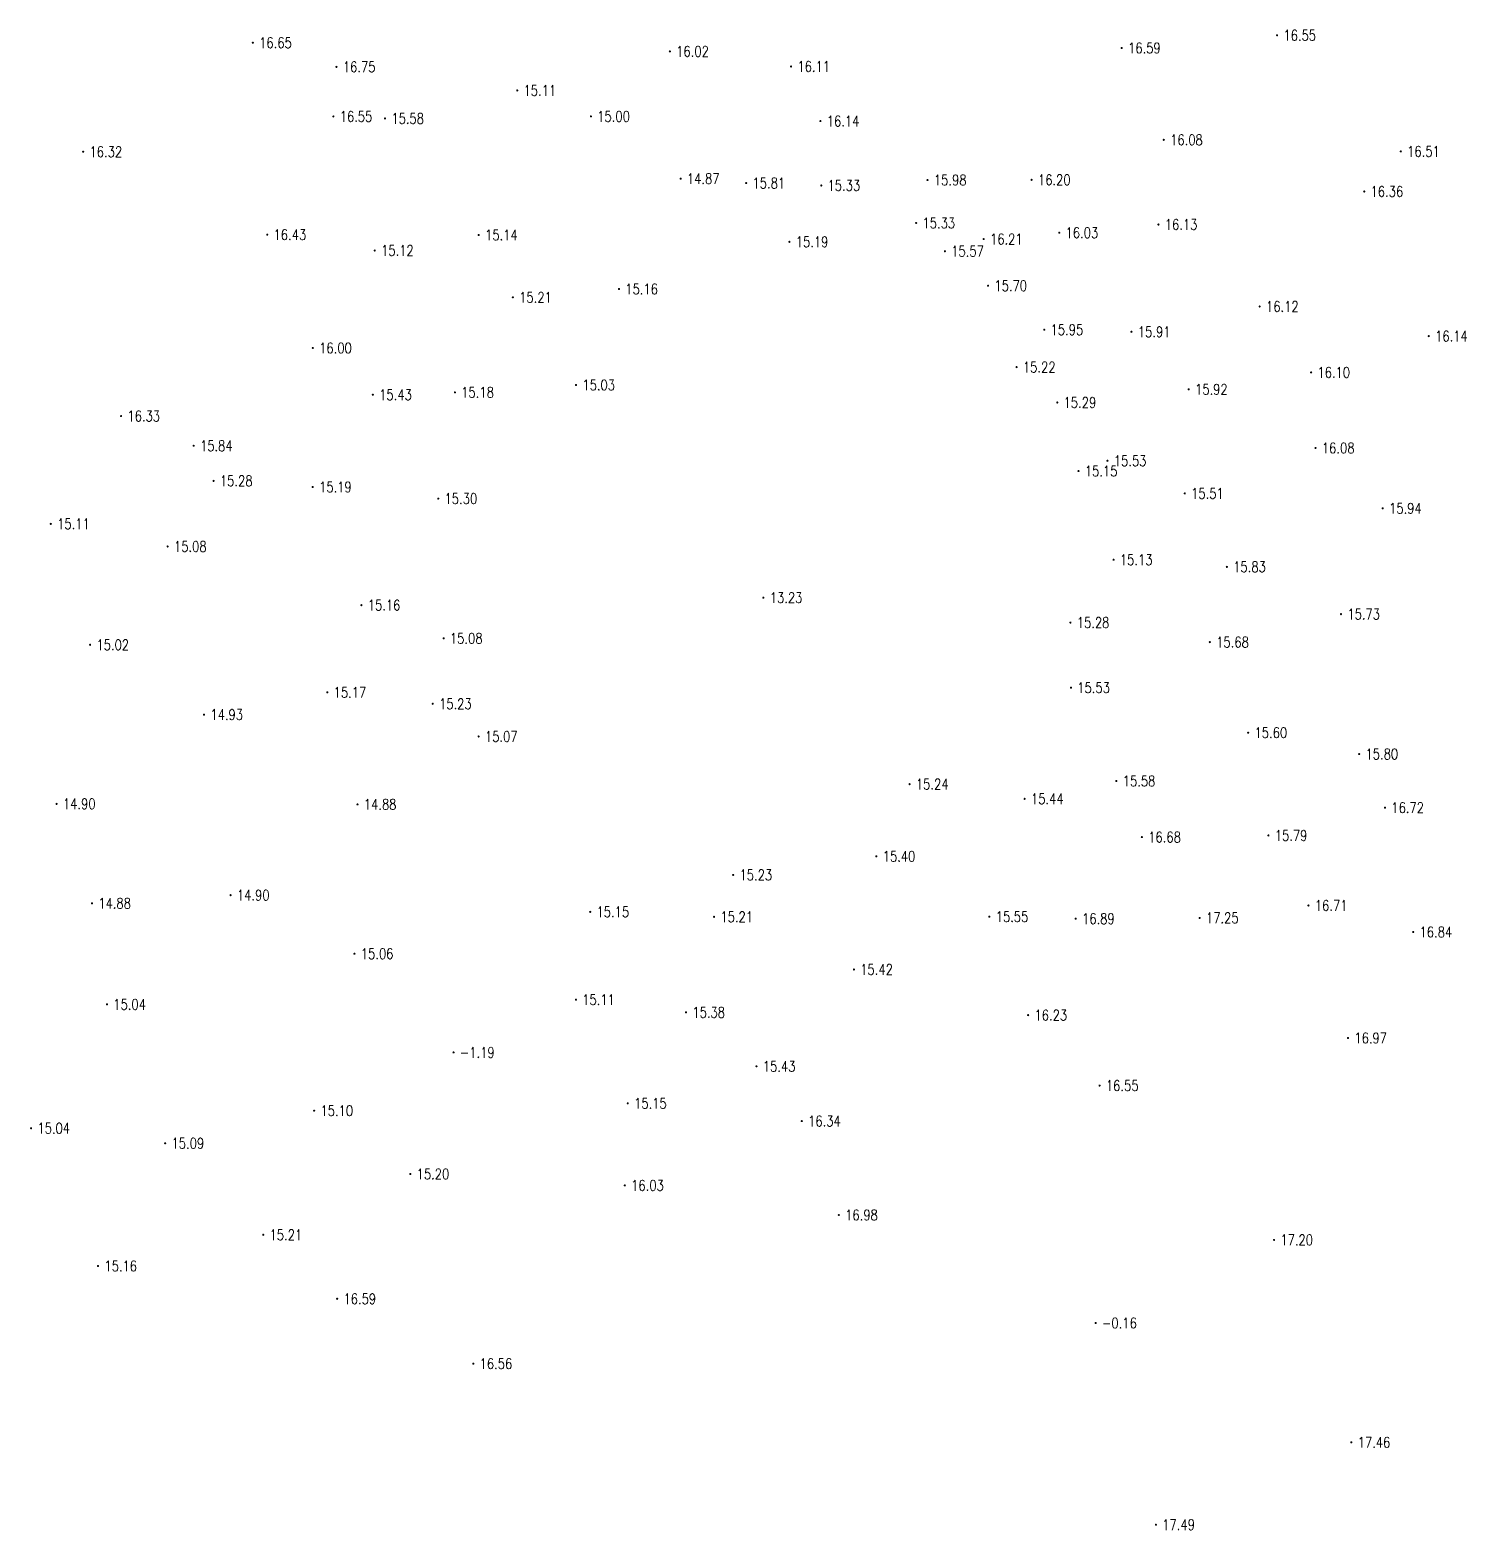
# Model space of a CAD drawing. Extents: x 476861 to 479475, y 2367369 to 2370541.
# Drawn here: x 478622.3 to 478758.2, y 2369782.4 to 2369924.3 of the extents above; entities that cross this region are included whole.
import ezdxf
from ezdxf.enums import TextEntityAlignment as Align

# ---------------------------------------------------------------- set-up
doc = ezdxf.new("R2010")
doc.units = 0
doc.header["$LTSCALE"] = 0.5
doc.layers.get('0').update_dxf_attribs({"linetype": 'CONTINUOUS'})
doc.layers.add('GCD', color=1, linetype='CONTINUOUS')
doc.styles.add('HZ', font='rs.shx', dxfattribs={"width": 0.8, "bigfont": 'hztxt.shx'})

# ---------------------------------------------------------------- blocks, each defined once
blk = doc.blocks.new('GC200')
at = {"linetype": 'Continuous', "const_width": 0.2, "flags": 128}
blk.add_lwpolyline([(-0.1, 0, 1), (0.1, 0, 1)], format="xyb", close=True, dxfattribs=at)

msp = doc.modelspace()

# ---------------------------------------------------------------- block references
at = {"layer": 'GCD', "linetype": 'Continuous'}
ref = msp.add_blockref('GC200', (478643.406, 2369923.099, 16.652), dxfattribs=dict(at, xscale=0.5, yscale=0.5, zscale=0.5))
ref.add_attrib('height', '16.65', dxfattribs={"linetype": 'Continuous', "height": 1, "style": 'HZ', "width": 0.8}).set_placement((478644.006, 2369923.099, 16.652), align=Align.MIDDLE_LEFT)
ref = msp.add_blockref('GC200', (478725.575, 2369922.607, 16.586), dxfattribs=dict(at, xscale=0.5, yscale=0.5, zscale=0.5))
ref.add_attrib('height', '16.59', dxfattribs={"linetype": 'Continuous', "height": 1, "style": 'HZ', "width": 0.8}).set_placement((478726.175, 2369922.607, 16.586), align=Align.MIDDLE_LEFT)
ref = msp.add_blockref('GC200', (478740.267, 2369923.806, 16.549), dxfattribs=dict(at, xscale=0.5, yscale=0.5, zscale=0.5))
ref.add_attrib('height', '16.55', dxfattribs={"linetype": 'Continuous', "height": 1, "style": 'HZ', "width": 0.8}).set_placement((478740.867, 2369923.806, 16.549), align=Align.MIDDLE_LEFT)
ref = msp.add_blockref('GC200', (478682.845, 2369922.282, 16.016), dxfattribs=dict(at, xscale=0.5, yscale=0.5, zscale=0.5))
ref.add_attrib('height', '16.02', dxfattribs={"linetype": 'Continuous', "height": 1, "style": 'HZ', "width": 0.8}).set_placement((478683.445, 2369922.282, 16.016), align=Align.MIDDLE_LEFT)
ref = msp.add_blockref('GC200', (478651.318, 2369920.821, 16.754), dxfattribs=dict(at, xscale=0.5, yscale=0.5, zscale=0.5))
ref.add_attrib('height', '16.75', dxfattribs={"linetype": 'Continuous', "height": 1, "style": 'HZ', "width": 0.8}).set_placement((478651.918, 2369920.821, 16.754), align=Align.MIDDLE_LEFT)
ref = msp.add_blockref('GC200', (478694.301, 2369920.855, 16.11), dxfattribs=dict(at, xscale=0.5, yscale=0.5, zscale=0.5))
ref.add_attrib('height', '16.11', dxfattribs={"linetype": 'Continuous', "height": 1, "style": 'HZ', "width": 0.8}).set_placement((478694.901, 2369920.855, 16.11), align=Align.MIDDLE_LEFT)
ref = msp.add_blockref('GC200', (478668.409, 2369918.589, 15.106), dxfattribs=dict(at, xscale=0.5, yscale=0.5, zscale=0.5))
ref.add_attrib('height', '15.11', dxfattribs={"linetype": 'Continuous', "height": 1, "style": 'HZ', "width": 0.8}).set_placement((478669.009, 2369918.589, 15.106), align=Align.MIDDLE_LEFT)
ref = msp.add_blockref('GC200', (478651.023, 2369916.129, 16.548), dxfattribs=dict(at, xscale=0.5, yscale=0.5, zscale=0.5))
ref.add_attrib('height', '16.55', dxfattribs={"linetype": 'Continuous', "height": 1, "style": 'HZ', "width": 0.8}).set_placement((478651.623, 2369916.129, 16.548), align=Align.MIDDLE_LEFT)
ref = msp.add_blockref('GC200', (478655.906, 2369915.939, 15.578), dxfattribs=dict(at, xscale=0.5, yscale=0.5, zscale=0.5))
ref.add_attrib('height', '15.58', dxfattribs={"linetype": 'Continuous', "height": 1, "style": 'HZ', "width": 0.8}).set_placement((478656.506, 2369915.939, 15.578), align=Align.MIDDLE_LEFT)
ref = msp.add_blockref('GC200', (478675.378, 2369916.132, 14.997), dxfattribs=dict(at, xscale=0.5, yscale=0.5, zscale=0.5))
ref.add_attrib('height', '15.00', dxfattribs={"linetype": 'Continuous', "height": 1, "style": 'HZ', "width": 0.8}).set_placement((478675.978, 2369916.132, 14.997), align=Align.MIDDLE_LEFT)
ref = msp.add_blockref('GC200', (478697.082, 2369915.69, 16.14), dxfattribs=dict(at, xscale=0.5, yscale=0.5, zscale=0.5))
ref.add_attrib('height', '16.14', dxfattribs={"linetype": 'Continuous', "height": 1, "style": 'HZ', "width": 0.8}).set_placement((478697.682, 2369915.69, 16.14), align=Align.MIDDLE_LEFT)
ref = msp.add_blockref('GC200', (478627.363, 2369912.79, 16.32), dxfattribs=dict(at, xscale=0.5, yscale=0.5, zscale=0.5))
ref.add_attrib('height', '16.32', dxfattribs={"linetype": 'Continuous', "height": 1, "style": 'HZ', "width": 0.8}).set_placement((478627.963, 2369912.79, 16.32), align=Align.MIDDLE_LEFT)
ref = msp.add_blockref('GC200', (478729.551, 2369913.919, 16.076), dxfattribs=dict(at, xscale=0.5, yscale=0.5, zscale=0.5))
ref.add_attrib('height', '16.08', dxfattribs={"linetype": 'Continuous', "height": 1, "style": 'HZ', "width": 0.8}).set_placement((478730.151, 2369913.919, 16.076), align=Align.MIDDLE_LEFT)
ref = msp.add_blockref('GC200', (478751.963, 2369912.824, 16.505), dxfattribs=dict(at, xscale=0.5, yscale=0.5, zscale=0.5))
ref.add_attrib('height', '16.51', dxfattribs={"linetype": 'Continuous', "height": 1, "style": 'HZ', "width": 0.8}).set_placement((478752.563, 2369912.824, 16.505), align=Align.MIDDLE_LEFT)
ref = msp.add_blockref('GC200', (478683.861, 2369910.241, 14.868), dxfattribs=dict(at, xscale=0.5, yscale=0.5, zscale=0.5))
ref.add_attrib('height', '14.87', dxfattribs={"linetype": 'Continuous', "height": 1, "style": 'HZ', "width": 0.8}).set_placement((478684.461, 2369910.241, 14.868), align=Align.MIDDLE_LEFT)
ref = msp.add_blockref('GC200', (478690.057, 2369909.827, 15.806), dxfattribs=dict(at, xscale=0.5, yscale=0.5, zscale=0.5))
ref.add_attrib('height', '15.81', dxfattribs={"linetype": 'Continuous', "height": 1, "style": 'HZ', "width": 0.8}).set_placement((478690.657, 2369909.827, 15.806), align=Align.MIDDLE_LEFT)
ref = msp.add_blockref('GC200', (478707.208, 2369910.116, 15.978), dxfattribs=dict(at, xscale=0.5, yscale=0.5, zscale=0.5))
ref.add_attrib('height', '15.98', dxfattribs={"linetype": 'Continuous', "height": 1, "style": 'HZ', "width": 0.8}).set_placement((478707.808, 2369910.116, 15.978), align=Align.MIDDLE_LEFT)
ref = msp.add_blockref('GC200', (478717.053, 2369910.138, 16.198), dxfattribs=dict(at, xscale=0.5, yscale=0.5, zscale=0.5))
ref.add_attrib('height', '16.20', dxfattribs={"linetype": 'Continuous', "height": 1, "style": 'HZ', "width": 0.8}).set_placement((478717.653, 2369910.138, 16.198), align=Align.MIDDLE_LEFT)
ref = msp.add_blockref('GC200', (478697.157, 2369909.599, 15.325), dxfattribs=dict(at, xscale=0.5, yscale=0.5, zscale=0.5))
ref.add_attrib('height', '15.33', dxfattribs={"linetype": 'Continuous', "height": 1, "style": 'HZ', "width": 0.8}).set_placement((478697.757, 2369909.599, 15.325), align=Align.MIDDLE_LEFT)
ref = msp.add_blockref('GC200', (478748.505, 2369909.031, 16.361), dxfattribs=dict(at, xscale=0.5, yscale=0.5, zscale=0.5))
ref.add_attrib('height', '16.36', dxfattribs={"linetype": 'Continuous', "height": 1, "style": 'HZ', "width": 0.8}).set_placement((478749.105, 2369909.031, 16.361), align=Align.MIDDLE_LEFT)
ref = msp.add_blockref('GC200', (478706.132, 2369906.056, 15.329), dxfattribs=dict(at, xscale=0.5, yscale=0.5, zscale=0.5))
ref.add_attrib('height', '15.33', dxfattribs={"linetype": 'Continuous', "height": 1, "style": 'HZ', "width": 0.8}).set_placement((478706.732, 2369906.056, 15.329), align=Align.MIDDLE_LEFT)
ref = msp.add_blockref('GC200', (478729.047, 2369905.909, 16.131), dxfattribs=dict(at, xscale=0.5, yscale=0.5, zscale=0.5))
ref.add_attrib('height', '16.13', dxfattribs={"linetype": 'Continuous', "height": 1, "style": 'HZ', "width": 0.8}).set_placement((478729.647, 2369905.909, 16.131), align=Align.MIDDLE_LEFT)
ref = msp.add_blockref('GC200', (478644.768, 2369904.948, 16.429), dxfattribs=dict(at, xscale=0.5, yscale=0.5, zscale=0.5))
ref.add_attrib('height', '16.43', dxfattribs={"linetype": 'Continuous', "height": 1, "style": 'HZ', "width": 0.8}).set_placement((478645.368, 2369904.948, 16.429), align=Align.MIDDLE_LEFT)
ref = msp.add_blockref('GC200', (478664.766, 2369904.921, 15.135), dxfattribs=dict(at, xscale=0.5, yscale=0.5, zscale=0.5))
ref.add_attrib('height', '15.14', dxfattribs={"linetype": 'Continuous', "height": 1, "style": 'HZ', "width": 0.8}).set_placement((478665.366, 2369904.921, 15.135), align=Align.MIDDLE_LEFT)
ref = msp.add_blockref('GC200', (478694.145, 2369904.274, 15.192), dxfattribs=dict(at, xscale=0.5, yscale=0.5, zscale=0.5))
ref.add_attrib('height', '15.19', dxfattribs={"linetype": 'Continuous', "height": 1, "style": 'HZ', "width": 0.8}).set_placement((478694.745, 2369904.274, 15.192), align=Align.MIDDLE_LEFT)
ref = msp.add_blockref('GC200', (478712.519, 2369904.529, 16.206), dxfattribs=dict(at, xscale=0.5, yscale=0.5, zscale=0.5))
ref.add_attrib('height', '16.21', dxfattribs={"linetype": 'Continuous', "height": 1, "style": 'HZ', "width": 0.8}).set_placement((478713.119, 2369904.529, 16.206), align=Align.MIDDLE_LEFT)
ref = msp.add_blockref('GC200', (478719.666, 2369905.13, 16.03), dxfattribs=dict(at, xscale=0.5, yscale=0.5, zscale=0.5))
ref.add_attrib('height', '16.03', dxfattribs={"linetype": 'Continuous', "height": 1, "style": 'HZ', "width": 0.8}).set_placement((478720.266, 2369905.13, 16.03), align=Align.MIDDLE_LEFT)
ref = msp.add_blockref('GC200', (478654.934, 2369903.448, 15.124), dxfattribs=dict(at, xscale=0.5, yscale=0.5, zscale=0.5))
ref.add_attrib('height', '15.12', dxfattribs={"linetype": 'Continuous', "height": 1, "style": 'HZ', "width": 0.8}).set_placement((478655.534, 2369903.448, 15.124), align=Align.MIDDLE_LEFT)
ref = msp.add_blockref('GC200', (478708.853, 2369903.383, 15.572), dxfattribs=dict(at, xscale=0.5, yscale=0.5, zscale=0.5))
ref.add_attrib('height', '15.57', dxfattribs={"linetype": 'Continuous', "height": 1, "style": 'HZ', "width": 0.8}).set_placement((478709.453, 2369903.383, 15.572), align=Align.MIDDLE_LEFT)
ref = msp.add_blockref('GC200', (478712.936, 2369900.119, 15.702), dxfattribs=dict(at, xscale=0.5, yscale=0.5, zscale=0.5))
ref.add_attrib('height', '15.70', dxfattribs={"linetype": 'Continuous', "height": 1, "style": 'HZ', "width": 0.8}).set_placement((478713.536, 2369900.119, 15.702), align=Align.MIDDLE_LEFT)
ref = msp.add_blockref('GC200', (478667.997, 2369899.024, 15.214), dxfattribs=dict(at, xscale=0.5, yscale=0.5, zscale=0.5))
ref.add_attrib('height', '15.21', dxfattribs={"linetype": 'Continuous', "height": 1, "style": 'HZ', "width": 0.8}).set_placement((478668.597, 2369899.024, 15.214), align=Align.MIDDLE_LEFT)
ref = msp.add_blockref('GC200', (478678.031, 2369899.806, 15.16), dxfattribs=dict(at, xscale=0.5, yscale=0.5, zscale=0.5))
ref.add_attrib('height', '15.16', dxfattribs={"linetype": 'Continuous', "height": 1, "style": 'HZ', "width": 0.8}).set_placement((478678.631, 2369899.806, 15.16), align=Align.MIDDLE_LEFT)
ref = msp.add_blockref('GC200', (478738.618, 2369898.154, 16.116), dxfattribs=dict(at, xscale=0.5, yscale=0.5, zscale=0.5))
ref.add_attrib('height', '16.12', dxfattribs={"linetype": 'Continuous', "height": 1, "style": 'HZ', "width": 0.8}).set_placement((478739.218, 2369898.154, 16.116), align=Align.MIDDLE_LEFT)
ref = msp.add_blockref('GC200', (478718.249, 2369895.958, 15.95), dxfattribs=dict(at, xscale=0.5, yscale=0.5, zscale=0.5))
ref.add_attrib('height', '15.95', dxfattribs={"linetype": 'Continuous', "height": 1, "style": 'HZ', "width": 0.8}).set_placement((478718.849, 2369895.958, 15.95), align=Align.MIDDLE_LEFT)
ref = msp.add_blockref('GC200', (478726.496, 2369895.76, 15.913), dxfattribs=dict(at, xscale=0.5, yscale=0.5, zscale=0.5))
ref.add_attrib('height', '15.91', dxfattribs={"linetype": 'Continuous', "height": 1, "style": 'HZ', "width": 0.8}).set_placement((478727.096, 2369895.76, 15.913), align=Align.MIDDLE_LEFT)
ref = msp.add_blockref('GC200', (478649.079, 2369894.231, 15.997), dxfattribs=dict(at, xscale=0.5, yscale=0.5, zscale=0.5))
ref.add_attrib('height', '16.00', dxfattribs={"linetype": 'Continuous', "height": 1, "style": 'HZ', "width": 0.8}).set_placement((478649.679, 2369894.231, 15.997), align=Align.MIDDLE_LEFT)
ref = msp.add_blockref('GC200', (478754.607, 2369895.352, 16.14), dxfattribs=dict(at, xscale=0.5, yscale=0.5, zscale=0.5))
ref.add_attrib('height', '16.14', dxfattribs={"linetype": 'Continuous', "height": 1, "style": 'HZ', "width": 0.8}).set_placement((478755.207, 2369895.352, 16.14), align=Align.MIDDLE_LEFT)
ref = msp.add_blockref('GC200', (478715.63, 2369892.422, 15.224), dxfattribs=dict(at, xscale=0.5, yscale=0.5, zscale=0.5))
ref.add_attrib('height', '15.22', dxfattribs={"linetype": 'Continuous', "height": 1, "style": 'HZ', "width": 0.8}).set_placement((478716.23, 2369892.422, 15.224), align=Align.MIDDLE_LEFT)
ref = msp.add_blockref('GC200', (478743.484, 2369891.918, 16.1), dxfattribs=dict(at, xscale=0.5, yscale=0.5, zscale=0.5))
ref.add_attrib('height', '16.10', dxfattribs={"linetype": 'Continuous', "height": 1, "style": 'HZ', "width": 0.8}).set_placement((478744.084, 2369891.918, 16.1), align=Align.MIDDLE_LEFT)
ref = msp.add_blockref('GC200', (478662.515, 2369890.033, 15.175), dxfattribs=dict(at, xscale=0.5, yscale=0.5, zscale=0.5))
ref.add_attrib('height', '15.18', dxfattribs={"linetype": 'Continuous', "height": 1, "style": 'HZ', "width": 0.8}).set_placement((478663.115, 2369890.033, 15.175), align=Align.MIDDLE_LEFT)
ref = msp.add_blockref('GC200', (478673.97, 2369890.729, 15.032), dxfattribs=dict(at, xscale=0.5, yscale=0.5, zscale=0.5))
ref.add_attrib('height', '15.03', dxfattribs={"linetype": 'Continuous', "height": 1, "style": 'HZ', "width": 0.8}).set_placement((478674.57, 2369890.729, 15.032), align=Align.MIDDLE_LEFT)
ref = msp.add_blockref('GC200', (478731.908, 2369890.321, 15.924), dxfattribs=dict(at, xscale=0.5, yscale=0.5, zscale=0.5))
ref.add_attrib('height', '15.92', dxfattribs={"linetype": 'Continuous', "height": 1, "style": 'HZ', "width": 0.8}).set_placement((478732.508, 2369890.321, 15.924), align=Align.MIDDLE_LEFT)
ref = msp.add_blockref('GC200', (478654.754, 2369889.809, 15.426), dxfattribs=dict(at, xscale=0.5, yscale=0.5, zscale=0.5))
ref.add_attrib('height', '15.43', dxfattribs={"linetype": 'Continuous', "height": 1, "style": 'HZ', "width": 0.8}).set_placement((478655.354, 2369889.809, 15.426), align=Align.MIDDLE_LEFT)
ref = msp.add_blockref('GC200', (478719.477, 2369889.076, 15.293), dxfattribs=dict(at, xscale=0.5, yscale=0.5, zscale=0.5))
ref.add_attrib('height', '15.29', dxfattribs={"linetype": 'Continuous', "height": 1, "style": 'HZ', "width": 0.8}).set_placement((478720.077, 2369889.076, 15.293), align=Align.MIDDLE_LEFT)
ref = msp.add_blockref('GC200', (478630.948, 2369887.791, 16.332), dxfattribs=dict(at, xscale=0.5, yscale=0.5, zscale=0.5))
ref.add_attrib('height', '16.33', dxfattribs={"linetype": 'Continuous', "height": 1, "style": 'HZ', "width": 0.8}).set_placement((478631.548, 2369887.791, 16.332), align=Align.MIDDLE_LEFT)
ref = msp.add_blockref('GC200', (478637.812, 2369884.982, 15.842), dxfattribs=dict(at, xscale=0.5, yscale=0.5, zscale=0.5))
ref.add_attrib('height', '15.84', dxfattribs={"linetype": 'Continuous', "height": 1, "style": 'HZ', "width": 0.8}).set_placement((478638.412, 2369884.982, 15.842), align=Align.MIDDLE_LEFT)
ref = msp.add_blockref('GC200', (478743.901, 2369884.774, 16.082), dxfattribs=dict(at, xscale=0.5, yscale=0.5, zscale=0.5))
ref.add_attrib('height', '16.08', dxfattribs={"linetype": 'Continuous', "height": 1, "style": 'HZ', "width": 0.8}).set_placement((478744.501, 2369884.774, 16.082), align=Align.MIDDLE_LEFT)
ref = msp.add_blockref('GC200', (478724.224, 2369883.562, 15.526), dxfattribs=dict(at, xscale=0.5, yscale=0.5, zscale=0.5))
ref.add_attrib('height', '15.53', dxfattribs={"linetype": 'Continuous', "height": 1, "style": 'HZ', "width": 0.8}).set_placement((478724.824, 2369883.562, 15.526), align=Align.MIDDLE_LEFT)
ref = msp.add_blockref('GC200', (478639.693, 2369881.662, 15.279), dxfattribs=dict(at, xscale=0.5, yscale=0.5, zscale=0.5))
ref.add_attrib('height', '15.28', dxfattribs={"linetype": 'Continuous', "height": 1, "style": 'HZ', "width": 0.8}).set_placement((478640.293, 2369881.662, 15.279), align=Align.MIDDLE_LEFT)
ref = msp.add_blockref('GC200', (478721.485, 2369882.593, 15.149), dxfattribs=dict(at, xscale=0.5, yscale=0.5, zscale=0.5))
ref.add_attrib('height', '15.15', dxfattribs={"linetype": 'Continuous', "height": 1, "style": 'HZ', "width": 0.8}).set_placement((478722.085, 2369882.593, 15.149), align=Align.MIDDLE_LEFT)
ref = msp.add_blockref('GC200', (478649.074, 2369881.083, 15.186), dxfattribs=dict(at, xscale=0.5, yscale=0.5, zscale=0.5))
ref.add_attrib('height', '15.19', dxfattribs={"linetype": 'Continuous', "height": 1, "style": 'HZ', "width": 0.8}).set_placement((478649.674, 2369881.083, 15.186), align=Align.MIDDLE_LEFT)
ref = msp.add_blockref('GC200', (478731.535, 2369880.475, 15.512), dxfattribs=dict(at, xscale=0.5, yscale=0.5, zscale=0.5))
ref.add_attrib('height', '15.51', dxfattribs={"linetype": 'Continuous', "height": 1, "style": 'HZ', "width": 0.8}).set_placement((478732.135, 2369880.475, 15.512), align=Align.MIDDLE_LEFT)
ref = msp.add_blockref('GC200', (478660.939, 2369879.985, 15.302), dxfattribs=dict(at, xscale=0.5, yscale=0.5, zscale=0.5))
ref.add_attrib('height', '15.30', dxfattribs={"linetype": 'Continuous', "height": 1, "style": 'HZ', "width": 0.8}).set_placement((478661.539, 2369879.985, 15.302), align=Align.MIDDLE_LEFT)
ref = msp.add_blockref('GC200', (478750.256, 2369879.062, 15.94), dxfattribs=dict(at, xscale=0.5, yscale=0.5, zscale=0.5))
ref.add_attrib('height', '15.94', dxfattribs={"linetype": 'Continuous', "height": 1, "style": 'HZ', "width": 0.8}).set_placement((478750.856, 2369879.062, 15.94), align=Align.MIDDLE_LEFT)
ref = msp.add_blockref('GC200', (478624.301, 2369877.595, 15.11), dxfattribs=dict(at, xscale=0.5, yscale=0.5, zscale=0.5))
ref.add_attrib('height', '15.11', dxfattribs={"linetype": 'Continuous', "height": 1, "style": 'HZ', "width": 0.8}).set_placement((478624.901, 2369877.595, 15.11), align=Align.MIDDLE_LEFT)
ref = msp.add_blockref('GC200', (478635.352, 2369875.458, 15.079), dxfattribs=dict(at, xscale=0.5, yscale=0.5, zscale=0.5))
ref.add_attrib('height', '15.08', dxfattribs={"linetype": 'Continuous', "height": 1, "style": 'HZ', "width": 0.8}).set_placement((478635.952, 2369875.458, 15.079), align=Align.MIDDLE_LEFT)
ref = msp.add_blockref('GC200', (478724.802, 2369874.202, 15.131), dxfattribs=dict(at, xscale=0.5, yscale=0.5, zscale=0.5))
ref.add_attrib('height', '15.13', dxfattribs={"linetype": 'Continuous', "height": 1, "style": 'HZ', "width": 0.8}).set_placement((478725.402, 2369874.202, 15.131), align=Align.MIDDLE_LEFT)
ref = msp.add_blockref('GC200', (478735.515, 2369873.531, 15.834), dxfattribs=dict(at, xscale=0.5, yscale=0.5, zscale=0.5))
ref.add_attrib('height', '15.83', dxfattribs={"linetype": 'Continuous', "height": 1, "style": 'HZ', "width": 0.8}).set_placement((478736.115, 2369873.531, 15.834), align=Align.MIDDLE_LEFT)
ref = msp.add_blockref('GC200', (478691.691, 2369870.613, 13.23), dxfattribs=dict(at, xscale=0.5, yscale=0.5, zscale=0.5))
ref.add_attrib('height', '13.23', dxfattribs={"linetype": 'Continuous', "height": 1, "style": 'HZ', "width": 0.8}).set_placement((478692.291, 2369870.613, 13.23), align=Align.MIDDLE_LEFT)
ref = msp.add_blockref('GC200', (478653.675, 2369869.907, 15.155), dxfattribs=dict(at, xscale=0.5, yscale=0.5, zscale=0.5))
ref.add_attrib('height', '15.16', dxfattribs={"linetype": 'Continuous', "height": 1, "style": 'HZ', "width": 0.8}).set_placement((478654.275, 2369869.907, 15.155), align=Align.MIDDLE_LEFT)
ref = msp.add_blockref('GC200', (478746.31, 2369869.059, 15.73), dxfattribs=dict(at, xscale=0.5, yscale=0.5, zscale=0.5))
ref.add_attrib('height', '15.73', dxfattribs={"linetype": 'Continuous', "height": 1, "style": 'HZ', "width": 0.8}).set_placement((478746.91, 2369869.059, 15.73), align=Align.MIDDLE_LEFT)
ref = msp.add_blockref('GC200', (478720.724, 2369868.262, 15.277), dxfattribs=dict(at, xscale=0.5, yscale=0.5, zscale=0.5))
ref.add_attrib('height', '15.28', dxfattribs={"linetype": 'Continuous', "height": 1, "style": 'HZ', "width": 0.8}).set_placement((478721.324, 2369868.262, 15.277), align=Align.MIDDLE_LEFT)
ref = msp.add_blockref('GC200', (478628.018, 2369866.16, 15.02), dxfattribs=dict(at, xscale=0.5, yscale=0.5, zscale=0.5))
ref.add_attrib('height', '15.02', dxfattribs={"linetype": 'Continuous', "height": 1, "style": 'HZ', "width": 0.8}).set_placement((478628.618, 2369866.16, 15.02), align=Align.MIDDLE_LEFT)
ref = msp.add_blockref('GC200', (478661.445, 2369866.77, 15.083), dxfattribs=dict(at, xscale=0.5, yscale=0.5, zscale=0.5))
ref.add_attrib('height', '15.08', dxfattribs={"linetype": 'Continuous', "height": 1, "style": 'HZ', "width": 0.8}).set_placement((478662.045, 2369866.77, 15.083), align=Align.MIDDLE_LEFT)
ref = msp.add_blockref('GC200', (478733.907, 2369866.413, 15.684), dxfattribs=dict(at, xscale=0.5, yscale=0.5, zscale=0.5))
ref.add_attrib('height', '15.68', dxfattribs={"linetype": 'Continuous', "height": 1, "style": 'HZ', "width": 0.8}).set_placement((478734.507, 2369866.413, 15.684), align=Align.MIDDLE_LEFT)
ref = msp.add_blockref('GC200', (478650.449, 2369861.666, 15.167), dxfattribs=dict(at, xscale=0.5, yscale=0.5, zscale=0.5))
ref.add_attrib('height', '15.17', dxfattribs={"linetype": 'Continuous', "height": 1, "style": 'HZ', "width": 0.8}).set_placement((478651.049, 2369861.666, 15.167), align=Align.MIDDLE_LEFT)
ref = msp.add_blockref('GC200', (478720.772, 2369862.101, 15.528), dxfattribs=dict(at, xscale=0.5, yscale=0.5, zscale=0.5))
ref.add_attrib('height', '15.53', dxfattribs={"linetype": 'Continuous', "height": 1, "style": 'HZ', "width": 0.8}).set_placement((478721.372, 2369862.101, 15.528), align=Align.MIDDLE_LEFT)
ref = msp.add_blockref('GC200', (478660.418, 2369860.58, 15.229), dxfattribs=dict(at, xscale=0.5, yscale=0.5, zscale=0.5))
ref.add_attrib('height', '15.23', dxfattribs={"linetype": 'Continuous', "height": 1, "style": 'HZ', "width": 0.8}).set_placement((478661.018, 2369860.58, 15.229), align=Align.MIDDLE_LEFT)
ref = msp.add_blockref('GC200', (478638.795, 2369859.556, 14.93), dxfattribs=dict(at, xscale=0.5, yscale=0.5, zscale=0.5))
ref.add_attrib('height', '14.93', dxfattribs={"linetype": 'Continuous', "height": 1, "style": 'HZ', "width": 0.8}).set_placement((478639.395, 2369859.556, 14.93), align=Align.MIDDLE_LEFT)
ref = msp.add_blockref('GC200', (478664.759, 2369857.489, 15.068), dxfattribs=dict(at, xscale=0.5, yscale=0.5, zscale=0.5))
ref.add_attrib('height', '15.07', dxfattribs={"linetype": 'Continuous', "height": 1, "style": 'HZ', "width": 0.8}).set_placement((478665.359, 2369857.489, 15.068), align=Align.MIDDLE_LEFT)
ref = msp.add_blockref('GC200', (478737.53, 2369857.845, 15.6), dxfattribs=dict(at, xscale=0.5, yscale=0.5, zscale=0.5))
ref.add_attrib('height', '15.60', dxfattribs={"linetype": 'Continuous', "height": 1, "style": 'HZ', "width": 0.8}).set_placement((478738.13, 2369857.845, 15.6), align=Align.MIDDLE_LEFT)
ref = msp.add_blockref('GC200', (478748.026, 2369855.826, 15.8), dxfattribs=dict(at, xscale=0.5, yscale=0.5, zscale=0.5))
ref.add_attrib('height', '15.80', dxfattribs={"linetype": 'Continuous', "height": 1, "style": 'HZ', "width": 0.8}).set_placement((478748.626, 2369855.826, 15.8), align=Align.MIDDLE_LEFT)
ref = msp.add_blockref('GC200', (478725.071, 2369853.278, 15.58), dxfattribs=dict(at, xscale=0.5, yscale=0.5, zscale=0.5))
ref.add_attrib('height', '15.58', dxfattribs={"linetype": 'Continuous', "height": 1, "style": 'HZ', "width": 0.8}).set_placement((478725.671, 2369853.278, 15.58), align=Align.MIDDLE_LEFT)
ref = msp.add_blockref('GC200', (478705.511, 2369852.979, 15.236), dxfattribs=dict(at, xscale=0.5, yscale=0.5, zscale=0.5))
ref.add_attrib('height', '15.24', dxfattribs={"linetype": 'Continuous', "height": 1, "style": 'HZ', "width": 0.8}).set_placement((478706.111, 2369852.979, 15.236), align=Align.MIDDLE_LEFT)
ref = msp.add_blockref('GC200', (478624.847, 2369851.113, 14.9), dxfattribs=dict(at, xscale=0.5, yscale=0.5, zscale=0.5))
ref.add_attrib('height', '14.90', dxfattribs={"linetype": 'Continuous', "height": 1, "style": 'HZ', "width": 0.8}).set_placement((478625.447, 2369851.113, 14.9), align=Align.MIDDLE_LEFT)
ref = msp.add_blockref('GC200', (478653.302, 2369851.066, 14.88), dxfattribs=dict(at, xscale=0.5, yscale=0.5, zscale=0.5))
ref.add_attrib('height', '14.88', dxfattribs={"linetype": 'Continuous', "height": 1, "style": 'HZ', "width": 0.8}).set_placement((478653.902, 2369851.066, 14.88), align=Align.MIDDLE_LEFT)
ref = msp.add_blockref('GC200', (478716.393, 2369851.589, 15.44), dxfattribs=dict(at, xscale=0.5, yscale=0.5, zscale=0.5))
ref.add_attrib('height', '15.44', dxfattribs={"linetype": 'Continuous', "height": 1, "style": 'HZ', "width": 0.8}).set_placement((478716.993, 2369851.589, 15.44), align=Align.MIDDLE_LEFT)
ref = msp.add_blockref('GC200', (478750.47, 2369850.759, 16.722), dxfattribs=dict(at, xscale=0.5, yscale=0.5, zscale=0.5))
ref.add_attrib('height', '16.72', dxfattribs={"linetype": 'Continuous', "height": 1, "style": 'HZ', "width": 0.8}).set_placement((478751.07, 2369850.759, 16.722), align=Align.MIDDLE_LEFT)
ref = msp.add_blockref('GC200', (478727.48, 2369847.97, 16.68), dxfattribs=dict(at, xscale=0.5, yscale=0.5, zscale=0.5))
ref.add_attrib('height', '16.68', dxfattribs={"linetype": 'Continuous', "height": 1, "style": 'HZ', "width": 0.8}).set_placement((478728.08, 2369847.97, 16.68), align=Align.MIDDLE_LEFT)
ref = msp.add_blockref('GC200', (478739.447, 2369848.125, 15.79), dxfattribs=dict(at, xscale=0.5, yscale=0.5, zscale=0.5))
ref.add_attrib('height', '15.79', dxfattribs={"linetype": 'Continuous', "height": 1, "style": 'HZ', "width": 0.8}).set_placement((478740.047, 2369848.125, 15.79), align=Align.MIDDLE_LEFT)
ref = msp.add_blockref('GC200', (478702.371, 2369846.152, 15.4), dxfattribs=dict(at, xscale=0.5, yscale=0.5, zscale=0.5))
ref.add_attrib('height', '15.40', dxfattribs={"linetype": 'Continuous', "height": 1, "style": 'HZ', "width": 0.8}).set_placement((478702.971, 2369846.152, 15.4), align=Align.MIDDLE_LEFT)
ref = msp.add_blockref('GC200', (478688.828, 2369844.394, 15.229), dxfattribs=dict(at, xscale=0.5, yscale=0.5, zscale=0.5))
ref.add_attrib('height', '15.23', dxfattribs={"linetype": 'Continuous', "height": 1, "style": 'HZ', "width": 0.8}).set_placement((478689.428, 2369844.394, 15.229), align=Align.MIDDLE_LEFT)
ref = msp.add_blockref('GC200', (478628.198, 2369841.703, 14.88), dxfattribs=dict(at, xscale=0.5, yscale=0.5, zscale=0.5))
ref.add_attrib('height', '14.88', dxfattribs={"linetype": 'Continuous', "height": 1, "style": 'HZ', "width": 0.8}).set_placement((478628.798, 2369841.703, 14.88), align=Align.MIDDLE_LEFT)
ref = msp.add_blockref('GC200', (478641.301, 2369842.479, 14.9), dxfattribs=dict(at, xscale=0.5, yscale=0.5, zscale=0.5))
ref.add_attrib('height', '14.90', dxfattribs={"linetype": 'Continuous', "height": 1, "style": 'HZ', "width": 0.8}).set_placement((478641.901, 2369842.479, 14.9), align=Align.MIDDLE_LEFT)
ref = msp.add_blockref('GC200', (478675.308, 2369840.901, 15.148), dxfattribs=dict(at, xscale=0.5, yscale=0.5, zscale=0.5))
ref.add_attrib('height', '15.15', dxfattribs={"linetype": 'Continuous', "height": 1, "style": 'HZ', "width": 0.8}).set_placement((478675.908, 2369840.901, 15.148), align=Align.MIDDLE_LEFT)
ref = msp.add_blockref('GC200', (478687.024, 2369840.432, 15.205), dxfattribs=dict(at, xscale=0.5, yscale=0.5, zscale=0.5))
ref.add_attrib('height', '15.21', dxfattribs={"linetype": 'Continuous', "height": 1, "style": 'HZ', "width": 0.8}).set_placement((478687.624, 2369840.432, 15.205), align=Align.MIDDLE_LEFT)
ref = msp.add_blockref('GC200', (478713.056, 2369840.446, 15.55), dxfattribs=dict(at, xscale=0.5, yscale=0.5, zscale=0.5))
ref.add_attrib('height', '15.55', dxfattribs={"linetype": 'Continuous', "height": 1, "style": 'HZ', "width": 0.8}).set_placement((478713.656, 2369840.446, 15.55), align=Align.MIDDLE_LEFT)
ref = msp.add_blockref('GC200', (478732.943, 2369840.329, 17.25), dxfattribs=dict(at, xscale=0.5, yscale=0.5, zscale=0.5))
ref.add_attrib('height', '17.25', dxfattribs={"linetype": 'Continuous', "height": 1, "style": 'HZ', "width": 0.8}).set_placement((478733.543, 2369840.329, 17.25), align=Align.MIDDLE_LEFT)
ref = msp.add_blockref('GC200', (478743.233, 2369841.502, 16.709), dxfattribs=dict(at, xscale=0.5, yscale=0.5, zscale=0.5))
ref.add_attrib('height', '16.71', dxfattribs={"linetype": 'Continuous', "height": 1, "style": 'HZ', "width": 0.8}).set_placement((478743.833, 2369841.502, 16.709), align=Align.MIDDLE_LEFT)
ref = msp.add_blockref('GC200', (478721.223, 2369840.251, 16.886), dxfattribs=dict(at, xscale=0.5, yscale=0.5, zscale=0.5))
ref.add_attrib('height', '16.89', dxfattribs={"linetype": 'Continuous', "height": 1, "style": 'HZ', "width": 0.8}).set_placement((478721.823, 2369840.251, 16.886), align=Align.MIDDLE_LEFT)
ref = msp.add_blockref('GC200', (478753.137, 2369838.995, 16.84), dxfattribs=dict(at, xscale=0.5, yscale=0.5, zscale=0.5))
ref.add_attrib('height', '16.84', dxfattribs={"linetype": 'Continuous', "height": 1, "style": 'HZ', "width": 0.8}).set_placement((478753.737, 2369838.995, 16.84), align=Align.MIDDLE_LEFT)
ref = msp.add_blockref('GC200', (478653.017, 2369836.94, 15.057), dxfattribs=dict(at, xscale=0.5, yscale=0.5, zscale=0.5))
ref.add_attrib('height', '15.06', dxfattribs={"linetype": 'Continuous', "height": 1, "style": 'HZ', "width": 0.8}).set_placement((478653.617, 2369836.94, 15.057), align=Align.MIDDLE_LEFT)
ref = msp.add_blockref('GC200', (478700.246, 2369835.447, 15.42), dxfattribs=dict(at, xscale=0.5, yscale=0.5, zscale=0.5))
ref.add_attrib('height', '15.42', dxfattribs={"linetype": 'Continuous', "height": 1, "style": 'HZ', "width": 0.8}).set_placement((478700.846, 2369835.447, 15.42), align=Align.MIDDLE_LEFT)
ref = msp.add_blockref('GC200', (478629.614, 2369832.149, 15.04), dxfattribs=dict(at, xscale=0.5, yscale=0.5, zscale=0.5))
ref.add_attrib('height', '15.04', dxfattribs={"linetype": 'Continuous', "height": 1, "style": 'HZ', "width": 0.8}).set_placement((478630.214, 2369832.149, 15.04), align=Align.MIDDLE_LEFT)
ref = msp.add_blockref('GC200', (478673.959, 2369832.592, 15.11), dxfattribs=dict(at, xscale=0.5, yscale=0.5, zscale=0.5))
ref.add_attrib('height', '15.11', dxfattribs={"linetype": 'Continuous', "height": 1, "style": 'HZ', "width": 0.8}).set_placement((478674.559, 2369832.592, 15.11), align=Align.MIDDLE_LEFT)
ref = msp.add_blockref('GC200', (478684.373, 2369831.392, 15.375), dxfattribs=dict(at, xscale=0.5, yscale=0.5, zscale=0.5))
ref.add_attrib('height', '15.38', dxfattribs={"linetype": 'Continuous', "height": 1, "style": 'HZ', "width": 0.8}).set_placement((478684.973, 2369831.392, 15.375), align=Align.MIDDLE_LEFT)
ref = msp.add_blockref('GC200', (478716.724, 2369831.133, 16.233), dxfattribs=dict(at, xscale=0.5, yscale=0.5, zscale=0.5))
ref.add_attrib('height', '16.23', dxfattribs={"linetype": 'Continuous', "height": 1, "style": 'HZ', "width": 0.8}).set_placement((478717.324, 2369831.133, 16.233), align=Align.MIDDLE_LEFT)
ref = msp.add_blockref('GC200', (478746.975, 2369828.969, 16.967), dxfattribs=dict(at, xscale=0.5, yscale=0.5, zscale=0.5))
ref.add_attrib('height', '16.97', dxfattribs={"linetype": 'Continuous', "height": 1, "style": 'HZ', "width": 0.8}).set_placement((478747.575, 2369828.969, 16.967), align=Align.MIDDLE_LEFT)
ref = msp.add_blockref('GC200', (478662.385, 2369827.604, -1.192), dxfattribs=dict(at, xscale=0.5, yscale=0.5, zscale=0.5))
ref.add_attrib('height', '-1.19', dxfattribs={"linetype": 'Continuous', "height": 1, "style": 'HZ', "width": 0.8}).set_placement((478662.985, 2369827.604, -1.192), align=Align.MIDDLE_LEFT)
ref = msp.add_blockref('GC200', (478691.034, 2369826.292, 15.43), dxfattribs=dict(at, xscale=0.5, yscale=0.5, zscale=0.5))
ref.add_attrib('height', '15.43', dxfattribs={"linetype": 'Continuous', "height": 1, "style": 'HZ', "width": 0.8}).set_placement((478691.634, 2369826.292, 15.43), align=Align.MIDDLE_LEFT)
ref = msp.add_blockref('GC200', (478723.478, 2369824.47, 16.55), dxfattribs=dict(at, xscale=0.5, yscale=0.5, zscale=0.5))
ref.add_attrib('height', '16.55', dxfattribs={"linetype": 'Continuous', "height": 1, "style": 'HZ', "width": 0.8}).set_placement((478724.078, 2369824.47, 16.55), align=Align.MIDDLE_LEFT)
ref = msp.add_blockref('GC200', (478649.205, 2369822.096, 15.1), dxfattribs=dict(at, xscale=0.5, yscale=0.5, zscale=0.5))
ref.add_attrib('height', '15.10', dxfattribs={"linetype": 'Continuous', "height": 1, "style": 'HZ', "width": 0.8}).set_placement((478649.805, 2369822.096, 15.1), align=Align.MIDDLE_LEFT)
ref = msp.add_blockref('GC200', (478678.864, 2369822.791, 15.15), dxfattribs=dict(at, xscale=0.5, yscale=0.5, zscale=0.5))
ref.add_attrib('height', '15.15', dxfattribs={"linetype": 'Continuous', "height": 1, "style": 'HZ', "width": 0.8}).set_placement((478679.464, 2369822.791, 15.15), align=Align.MIDDLE_LEFT)
ref = msp.add_blockref('GC200', (478622.435, 2369820.437, 15.04), dxfattribs=dict(at, xscale=0.5, yscale=0.5, zscale=0.5))
ref.add_attrib('height', '15.04', dxfattribs={"linetype": 'Continuous', "height": 1, "style": 'HZ', "width": 0.8}).set_placement((478623.035, 2369820.437, 15.04), align=Align.MIDDLE_LEFT)
ref = msp.add_blockref('GC200', (478695.318, 2369821.11, 16.342), dxfattribs=dict(at, xscale=0.5, yscale=0.5, zscale=0.5))
ref.add_attrib('height', '16.34', dxfattribs={"linetype": 'Continuous', "height": 1, "style": 'HZ', "width": 0.8}).set_placement((478695.918, 2369821.11, 16.342), align=Align.MIDDLE_LEFT)
ref = msp.add_blockref('GC200', (478635.117, 2369819.015, 15.09), dxfattribs=dict(at, xscale=0.5, yscale=0.5, zscale=0.5))
ref.add_attrib('height', '15.09', dxfattribs={"linetype": 'Continuous', "height": 1, "style": 'HZ', "width": 0.8}).set_placement((478635.717, 2369819.015, 15.09), align=Align.MIDDLE_LEFT)
ref = msp.add_blockref('GC200', (478658.299, 2369816.107, 15.2), dxfattribs=dict(at, xscale=0.5, yscale=0.5, zscale=0.5))
ref.add_attrib('height', '15.20', dxfattribs={"linetype": 'Continuous', "height": 1, "style": 'HZ', "width": 0.8}).set_placement((478658.899, 2369816.107, 15.2), align=Align.MIDDLE_LEFT)
ref = msp.add_blockref('GC200', (478678.583, 2369815.025, 16.034), dxfattribs=dict(at, xscale=0.5, yscale=0.5, zscale=0.5))
ref.add_attrib('height', '16.03', dxfattribs={"linetype": 'Continuous', "height": 1, "style": 'HZ', "width": 0.8}).set_placement((478679.183, 2369815.025, 16.034), align=Align.MIDDLE_LEFT)
ref = msp.add_blockref('GC200', (478698.821, 2369812.23, 16.98), dxfattribs=dict(at, xscale=0.5, yscale=0.5, zscale=0.5))
ref.add_attrib('height', '16.98', dxfattribs={"linetype": 'Continuous', "height": 1, "style": 'HZ', "width": 0.8}).set_placement((478699.421, 2369812.23, 16.98), align=Align.MIDDLE_LEFT)
ref = msp.add_blockref('GC200', (478644.391, 2369810.357, 15.21), dxfattribs=dict(at, xscale=0.5, yscale=0.5, zscale=0.5))
ref.add_attrib('height', '15.21', dxfattribs={"linetype": 'Continuous', "height": 1, "style": 'HZ', "width": 0.8}).set_placement((478644.991, 2369810.357, 15.21), align=Align.MIDDLE_LEFT)
ref = msp.add_blockref('GC200', (478739.979, 2369809.874, 17.202), dxfattribs=dict(at, xscale=0.5, yscale=0.5, zscale=0.5))
ref.add_attrib('height', '17.20', dxfattribs={"linetype": 'Continuous', "height": 1, "style": 'HZ', "width": 0.8}).set_placement((478740.579, 2369809.874, 17.202), align=Align.MIDDLE_LEFT)
ref = msp.add_blockref('GC200', (478628.769, 2369807.406, 15.16), dxfattribs=dict(at, xscale=0.5, yscale=0.5, zscale=0.5))
ref.add_attrib('height', '15.16', dxfattribs={"linetype": 'Continuous', "height": 1, "style": 'HZ', "width": 0.8}).set_placement((478629.369, 2369807.406, 15.16), align=Align.MIDDLE_LEFT)
ref = msp.add_blockref('GC200', (478651.381, 2369804.303, 16.59), dxfattribs=dict(at, xscale=0.5, yscale=0.5, zscale=0.5))
ref.add_attrib('height', '16.59', dxfattribs={"linetype": 'Continuous', "height": 1, "style": 'HZ', "width": 0.8}).set_placement((478651.981, 2369804.303, 16.59), align=Align.MIDDLE_LEFT)
ref = msp.add_blockref('GC200', (478723.109, 2369802.013, -0.163), dxfattribs=dict(at, xscale=0.5, yscale=0.5, zscale=0.5))
ref.add_attrib('height', '-0.16', dxfattribs={"linetype": 'Continuous', "height": 1, "style": 'HZ', "width": 0.8}).set_placement((478723.709, 2369802.013, -0.163), align=Align.MIDDLE_LEFT)
ref = msp.add_blockref('GC200', (478664.252, 2369798.168, 16.56), dxfattribs=dict(at, xscale=0.5, yscale=0.5, zscale=0.5))
ref.add_attrib('height', '16.56', dxfattribs={"linetype": 'Continuous', "height": 1, "style": 'HZ', "width": 0.8}).set_placement((478664.852, 2369798.168, 16.56), align=Align.MIDDLE_LEFT)
ref = msp.add_blockref('GC200', (478747.293, 2369790.728, 17.46), dxfattribs=dict(at, xscale=0.5, yscale=0.5, zscale=0.5))
ref.add_attrib('height', '17.46', dxfattribs={"linetype": 'Continuous', "height": 1, "style": 'HZ', "width": 0.8}).set_placement((478747.893, 2369790.728, 17.46), align=Align.MIDDLE_LEFT)
ref = msp.add_blockref('GC200', (478728.805, 2369782.937, 17.49), dxfattribs=dict(at, xscale=0.5, yscale=0.5, zscale=0.5))
ref.add_attrib('height', '17.49', dxfattribs={"linetype": 'Continuous', "height": 1, "style": 'HZ', "width": 0.8}).set_placement((478729.405, 2369782.937, 17.49), align=Align.MIDDLE_LEFT)

doc.saveas('drawing.dxf')
